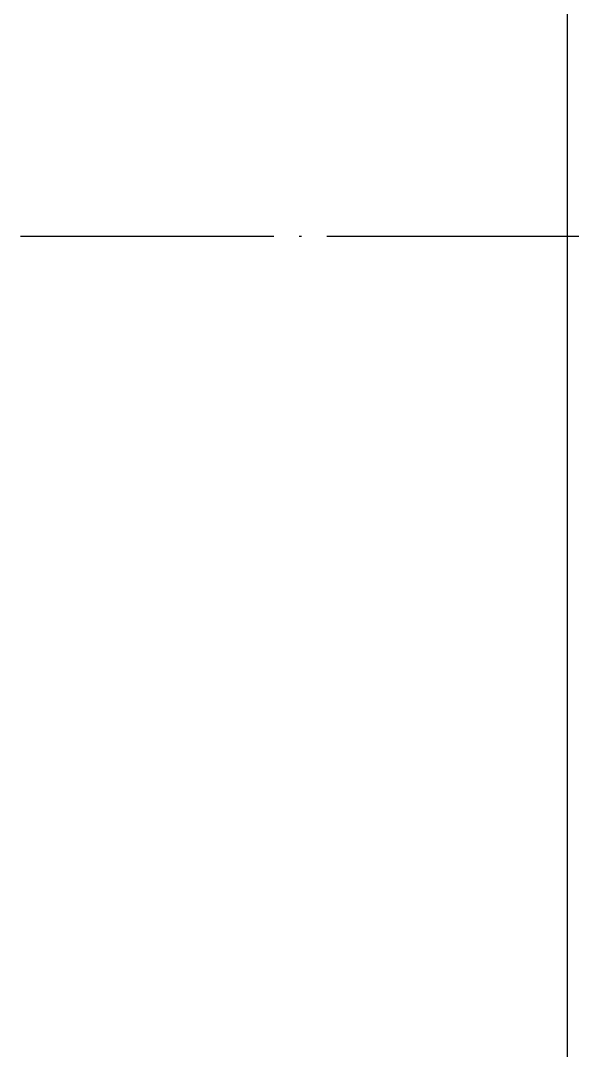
# Model space of a CAD drawing. Extents: x 6843040 to 15500510, y -6507076 to -4940511.
# Drawn here: x 7682035 to 7683125, y -6155594 to -6153558 of the extents above; entities that cross this region are included whole.
import ezdxf

# ---------------------------------------------------------------- set-up
doc = ezdxf.new("R2010")
doc.units = 0
doc.header["$LTSCALE"] = 1000
doc.header["$MEASUREMENT"] = 0
doc.linetypes.add('DOTE', pattern=[2.42, 2, -0.2, 0.02, -0.2])
doc.layers.add('DOTE', color=8, linetype='DOTE')
doc.layers.add('批荡层', color=213, linetype='Continuous')

msp = doc.modelspace()

# ---------------------------------------------------------------- linework, layer by layer
at = {"layer": 'DOTE', "linetype": 'DOTE', "ltscale": 0.25}
msp.add_lwpolyline([(7682034.9, -6153983.9), (7684318.9, -6153983.9)], dxfattribs=at)
at = {"layer": '批荡层'}
for points in [[(7683114.9, -6151003.9), (7683114.9, -6162133.9)], [(7683114.9, -6151003.9), (7683114.9, -6156894.9)], [(7683114.9, -6151003.9), (7683114.9, -6156894.9)]]:
    msp.add_lwpolyline(points, dxfattribs=at)
at = {"layer": '批荡层', "color": 8}
for points in [[(7683114.9, -6151003.9), (7683114.9, -6156894.9)], [(7683114.9, -6151003.9), (7683114.9, -6156894.9)], [(7683114.9, -6151003.9), (7683114.9, -6156894.9)], [(7683114.9, -6151003.9), (7683114.9, -6156894.9)], [(7683114.9, -6151003.9), (7683114.9, -6156894.9)], [(7683114.9, -6151003.9), (7683114.9, -6156894.9)], [(7683114.9, -6151003.9), (7683114.9, -6161652.3)]]:
    msp.add_lwpolyline(points, dxfattribs=at)

doc.saveas('drawing.dxf')
